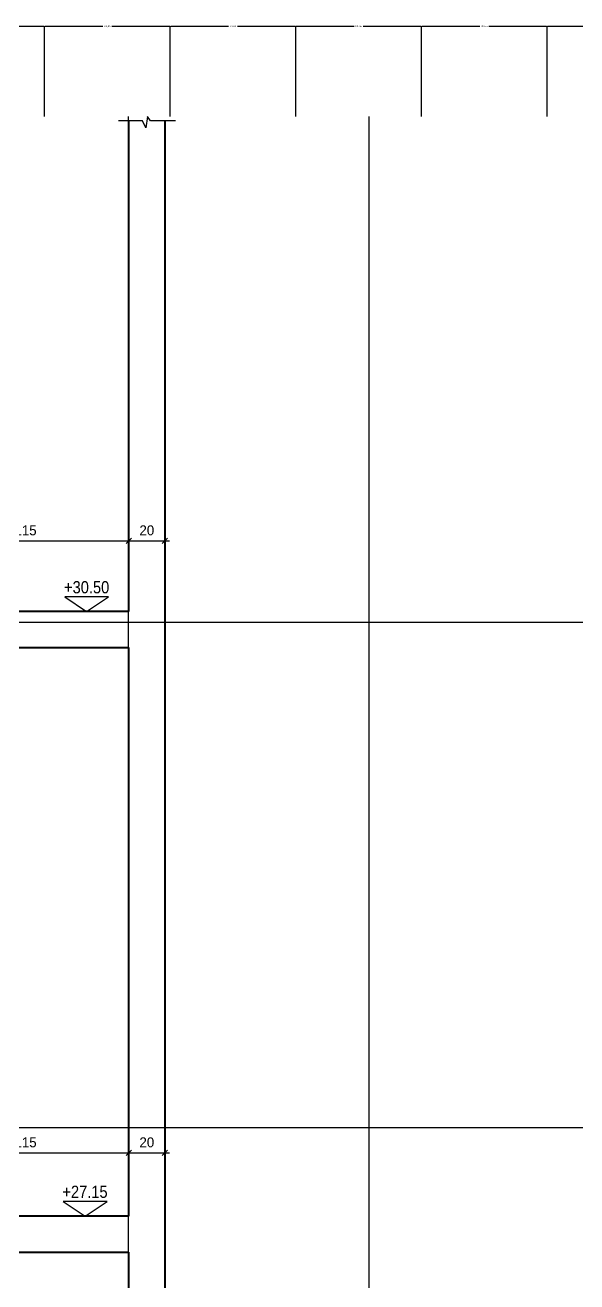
# Model space of a CAD drawing. Header units: inches. Extents: x -5298 to 11252, y 8210 to 22495.
# Drawn here: x 8053 to 8359, y 17590 to 18287 of the extents above; entities that cross this region are included whole.
import ezdxf
from ezdxf.enums import TextEntityAlignment as Align

# ---------------------------------------------------------------- set-up
doc = ezdxf.new("R2010")
doc.units = ezdxf.units.IN
doc.header["$LTSCALE"] = 55
doc.header["$MEASUREMENT"] = 0
doc.layers.get('Defpoints').update_dxf_attribs({"color": 40})
for name, color, linetype in [('BEAM', 3, 'Continuous'), ('break', 1, 'Continuous'), ('dim', 2, 'Continuous'), ('otm-text', 1, 'Continuous'), ('P-lines', 3, 'Continuous')]:
    doc.layers.add(name, color=color, linetype=linetype)
doc.layers.add('W-Conc', color=3, linetype='Continuous', lineweight=40)
doc.styles.add('danmm', font='danmm.shx', dxfattribs={"width": 0.9})
doc.styles.add('HEBTXT', font='hebtxt-weld.shx')
doc.styles.add('ROMANS', font='romans')
doc.styles.get("Standard").update_dxf_attribs({"font": 'arial.ttf'})
doc.dimstyles.new('25', dxfattribs={"dimtxt": 5.5, "dimasz": 3, "dimexe": 3, "dimexo": 6, "dimgap": 3, "dimtad": 1, "dimdec": 0, "dimrnd": 0.5, "dimtxsty": 'HEBTXT', "dimblk1": 'OBLIQUE', "dimblk2": 'OBLIQUE', "dimsah": 1, "dimcen": 1, "dimdle": 2.5, "dimclre": 9, "dimclrt": 3, "dimazin": 3, "dimtfac": 1, "dimtdec": 0, "dimtix": 1, "dimtmove": 2, "dimatfit": 3, "dimldrblk": 'OBLIQUE'})
doc.dimstyles.get("Standard").update_dxf_attribs({"dimtxt": 2.5, "dimasz": 2.5, "dimexe": 1.25, "dimexo": 0.625, "dimtad": 1, "dimtxsty": 'Standard', "dimcen": 2.5, "dimazin": 3, "dimtfac": 1, "dimtmove": 0, "dimatfit": 3})

# ---------------------------------------------------------------- blocks, each defined once
blk = doc.blocks.new('MF1')
blk.add_lwpolyline([(30, 20), (0, 0), (-30, 20)], close=True)
at = {"style": 'ROMANS'}
blk.add_attdef('0', text='', height=6, dxfattribs=at).set_placement((0, 25), align=Align.CENTER)
blk = doc.blocks.new('_OBLIQUE')
at = {"color": 0, "linetype": 'ByBlock'}
blk.add_line((-0.5, -0.5), (0.5, 0.5), dxfattribs=at)
blk = doc.blocks.new('*D1423')
at = {"layer": 'Defpoints', "color": 0, "linetype": 'Continuous', "ltscale": 5, "transparency": 16777216}
for p in [(8110.68, 17661.79), (7996.18, 17642.72, -0.15), (8110.68, 17642.72, 0.1)]:
    blk.add_point(p, dxfattribs=at)
at = {"layer": 'dim', "color": 0, "linetype": 'Continuous', "lineweight": -2, "ltscale": 5, "transparency": 16777216}
blk.add_line((7993.68, 17661.79), (8113.18, 17661.79), dxfattribs=at)
at = {"layer": 'dim', "color": 9, "linetype": 'Continuous', "lineweight": -2, "ltscale": 5, "transparency": 16777216}
for p, q in [((7996.18, 17648.72), (7996.18, 17664.79)), ((8110.68, 17648.72), (8110.68, 17664.79))]:
    blk.add_line(p, q, dxfattribs=at)
at = {"layer": 'dim', "color": 0, "linetype": 'Continuous', "lineweight": -2, "ltscale": 5, "transparency": 16777216, "xscale": 3, "yscale": 3, "zscale": 3, "rotation": 180}
blk.add_blockref('_OBLIQUE', (7996.18, 17661.79), dxfattribs=at)
at = {"layer": 'dim', "color": 0, "linetype": 'Continuous', "lineweight": -2, "ltscale": 5, "transparency": 16777216, "xscale": 3, "yscale": 3, "zscale": 3}
blk.add_blockref('_OBLIQUE', (8110.68, 17661.79), dxfattribs=at)
at = {"layer": 'dim', "color": 3, "linetype": 'Continuous', "ltscale": 5, "transparency": 16777216, "insert": (8053.43, 17667.54), "char_height": 5.5, "attachment_point": 5, "style": 'HEBTXT'}
blk.add_mtext('\\A1;115', dxfattribs=at)
blk = doc.blocks.new('*D1424')
at = {"layer": 'Defpoints', "color": 0, "linetype": 'Continuous', "ltscale": 5, "transparency": 16777216}
for p in [(8130.68, 17661.79), (8130.68, 17654.13, 0.24), (8110.68, 17642.72, 0.1)]:
    blk.add_point(p, dxfattribs=at)
at = {"layer": 'dim', "color": 0, "linetype": 'Continuous', "lineweight": -2, "ltscale": 5, "transparency": 16777216}
blk.add_line((8108.18, 17661.79), (8133.18, 17661.79), dxfattribs=at)
at = {"layer": 'dim', "color": 9, "linetype": 'Continuous', "lineweight": -2, "ltscale": 5, "transparency": 16777216}
for p, q in [((8110.68, 17648.72), (8110.68, 17664.79)), ((8130.68, 17660.13), (8130.68, 17664.79))]:
    blk.add_line(p, q, dxfattribs=at)
at = {"layer": 'dim', "color": 0, "linetype": 'Continuous', "lineweight": -2, "ltscale": 5, "transparency": 16777216, "xscale": 3, "yscale": 3, "zscale": 3, "rotation": 180}
blk.add_blockref('_OBLIQUE', (8110.68, 17661.79), dxfattribs=at)
at = {"layer": 'dim', "color": 0, "linetype": 'Continuous', "lineweight": -2, "ltscale": 5, "transparency": 16777216, "xscale": 3, "yscale": 3, "zscale": 3}
blk.add_blockref('_OBLIQUE', (8130.68, 17661.79), dxfattribs=at)
at = {"layer": 'dim', "color": 3, "linetype": 'Continuous', "ltscale": 5, "transparency": 16777216, "insert": (8120.68, 17667.54), "char_height": 5.5, "attachment_point": 5, "style": 'HEBTXT'}
blk.add_mtext('\\A1;20', dxfattribs=at)
blk = doc.blocks.new('*D1428')
at = {"layer": 'Defpoints', "color": 0, "linetype": 'Continuous', "ltscale": 5, "transparency": 16777216}
for p in [(8110.68, 18000.94), (7996.15, 17979.22, -0.16), (8110.68, 17979.22, 0.06)]:
    blk.add_point(p, dxfattribs=at)
at = {"layer": 'dim', "color": 9, "linetype": 'Continuous', "lineweight": -2, "ltscale": 5, "transparency": 16777216}
for p, q in [((7996.15, 17985.22), (7996.15, 18003.94)), ((8110.68, 17985.22), (8110.68, 18003.94))]:
    blk.add_line(p, q, dxfattribs=at)
at = {"layer": 'dim', "color": 0, "linetype": 'Continuous', "lineweight": -2, "ltscale": 5, "transparency": 16777216}
blk.add_line((7993.65, 18000.94), (8113.18, 18000.94), dxfattribs=at)
at = {"layer": 'dim', "color": 0, "linetype": 'Continuous', "lineweight": -2, "ltscale": 5, "transparency": 16777216, "xscale": 3, "yscale": 3, "zscale": 3, "rotation": 180}
blk.add_blockref('_OBLIQUE', (7996.15, 18000.94), dxfattribs=at)
at = {"layer": 'dim', "color": 0, "linetype": 'Continuous', "lineweight": -2, "ltscale": 5, "transparency": 16777216, "xscale": 3, "yscale": 3, "zscale": 3}
blk.add_blockref('_OBLIQUE', (8110.68, 18000.94), dxfattribs=at)
at = {"layer": 'dim', "color": 3, "linetype": 'Continuous', "ltscale": 5, "transparency": 16777216, "insert": (8053.42, 18006.69), "char_height": 5.5, "attachment_point": 5, "style": 'HEBTXT'}
blk.add_mtext('\\A1;115', dxfattribs=at)
blk = doc.blocks.new('*D1429')
at = {"layer": 'Defpoints', "color": 0, "linetype": 'Continuous', "ltscale": 5, "transparency": 16777216}
for p in [(8130.68, 18000.94), (8130.68, 17993.94, 0.22), (8110.68, 17979.22, 0.06)]:
    blk.add_point(p, dxfattribs=at)
at = {"layer": 'dim', "color": 9, "linetype": 'Continuous', "lineweight": -2, "ltscale": 5, "transparency": 16777216}
for p, q in [((8110.68, 17985.22), (8110.68, 18003.94)), ((8130.68, 17999.94), (8130.68, 18003.94))]:
    blk.add_line(p, q, dxfattribs=at)
at = {"layer": 'dim', "color": 0, "linetype": 'Continuous', "lineweight": -2, "ltscale": 5, "transparency": 16777216}
blk.add_line((8108.18, 18000.94), (8133.18, 18000.94), dxfattribs=at)
at = {"layer": 'dim', "color": 0, "linetype": 'Continuous', "lineweight": -2, "ltscale": 5, "transparency": 16777216, "xscale": 3, "yscale": 3, "zscale": 3, "rotation": 180}
blk.add_blockref('_OBLIQUE', (8110.68, 18000.94), dxfattribs=at)
at = {"layer": 'dim', "color": 0, "linetype": 'Continuous', "lineweight": -2, "ltscale": 5, "transparency": 16777216, "xscale": 3, "yscale": 3, "zscale": 3}
blk.add_blockref('_OBLIQUE', (8130.68, 18000.94), dxfattribs=at)
at = {"layer": 'dim', "color": 3, "linetype": 'Continuous', "ltscale": 5, "transparency": 16777216, "insert": (8120.68, 18006.69), "char_height": 5.5, "attachment_point": 5, "style": 'HEBTXT'}
blk.add_mtext('\\A1;20', dxfattribs=at)
blk = doc.blocks.new('_CLOSEDFILLED')
at = {"color": 0, "linetype": 'BYBLOCK'}
blk.add_solid([(-1, 0.2), (0, 0), (-1, -0.2)], dxfattribs=at)
blk = doc.blocks.new('*D53')
at = {"color": 2}
for p, q in [((7994.37, 18236.02), (7994.37, 18286.02)), ((7994.62, 18286.02), (8026.69, 18286.02)), ((8031.69, 18286.02), (8063.77, 18286.02)), ((8064.02, 18236.02), (8064.02, 18286.02))]:
    blk.add_line(p, q, dxfattribs=at)
at = {"layer": 'Defpoints'}
for p in [(7994.37, 18286.02), (7994.37, 18236.02), (8064.02, 18236.02)]:
    blk.add_point(p, dxfattribs=at)
at = {"layer": 'dim', "color": 2, "xscale": 0.25, "yscale": 0.25, "rotation": 180}
blk.add_blockref('_CLOSEDFILLED', (7994.37, 18286.02), dxfattribs=at)
at = {"layer": 'dim', "color": 2, "xscale": 0.25, "yscale": 0.25}
blk.add_blockref('_CLOSEDFILLED', (8064.02, 18286.02), dxfattribs=at)
at = {"layer": 'dim', "color": 0, "insert": (8029.19, 18286.02), "char_height": 1, "attachment_point": 5}
blk.add_mtext('69,65', dxfattribs=at)
blk = doc.blocks.new('*D54')
at = {"color": 2}
for p, q in [((8064.02, 18236.02), (8064.02, 18286.02)), ((8064.27, 18286.02), (8096.34, 18286.02)), ((8101.34, 18286.02), (8133.42, 18286.02)), ((8133.67, 18236.02), (8133.67, 18286.02))]:
    blk.add_line(p, q, dxfattribs=at)
at = {"layer": 'Defpoints'}
for p in [(8064.02, 18286.02), (8064.02, 18236.02), (8133.67, 18236.02)]:
    blk.add_point(p, dxfattribs=at)
at = {"layer": 'dim', "color": 2, "xscale": 0.25, "yscale": 0.25, "rotation": 180}
blk.add_blockref('_CLOSEDFILLED', (8064.02, 18286.02), dxfattribs=at)
at = {"layer": 'dim', "color": 2, "xscale": 0.25, "yscale": 0.25}
blk.add_blockref('_CLOSEDFILLED', (8133.67, 18286.02), dxfattribs=at)
at = {"layer": 'dim', "color": 0, "insert": (8098.84, 18286.02), "char_height": 1, "attachment_point": 5}
blk.add_mtext('69,65', dxfattribs=at)
blk = doc.blocks.new('*D55')
at = {"color": 2}
for p, q in [((8133.67, 18236.02), (8133.67, 18286.02)), ((8133.92, 18286.02), (8165.99, 18286.02)), ((8170.99, 18286.02), (8203.07, 18286.02)), ((8203.32, 18236.02), (8203.32, 18286.02))]:
    blk.add_line(p, q, dxfattribs=at)
at = {"layer": 'Defpoints'}
for p in [(8133.67, 18286.02), (8133.67, 18236.02), (8203.32, 18236.02)]:
    blk.add_point(p, dxfattribs=at)
at = {"layer": 'dim', "color": 2, "xscale": 0.25, "yscale": 0.25, "rotation": 180}
blk.add_blockref('_CLOSEDFILLED', (8133.67, 18286.02), dxfattribs=at)
at = {"layer": 'dim', "color": 2, "xscale": 0.25, "yscale": 0.25}
blk.add_blockref('_CLOSEDFILLED', (8203.32, 18286.02), dxfattribs=at)
at = {"layer": 'dim', "color": 0, "insert": (8168.49, 18286.02), "char_height": 1, "attachment_point": 5}
blk.add_mtext('69,65', dxfattribs=at)
blk = doc.blocks.new('*D56')
at = {"color": 2}
for p, q in [((8203.32, 18236.02), (8203.32, 18286.02)), ((8203.57, 18286.02), (8235.64, 18286.02)), ((8240.64, 18286.02), (8272.71, 18286.02)), ((8272.96, 18236.02), (8272.96, 18286.02))]:
    blk.add_line(p, q, dxfattribs=at)
at = {"layer": 'Defpoints'}
for p in [(8203.32, 18286.02), (8203.32, 18236.02), (8272.96, 18236.02)]:
    blk.add_point(p, dxfattribs=at)
at = {"layer": 'dim', "color": 2, "xscale": 0.25, "yscale": 0.25, "rotation": 180}
blk.add_blockref('_CLOSEDFILLED', (8203.32, 18286.02), dxfattribs=at)
at = {"layer": 'dim', "color": 2, "xscale": 0.25, "yscale": 0.25}
blk.add_blockref('_CLOSEDFILLED', (8272.96, 18286.02), dxfattribs=at)
at = {"layer": 'dim', "color": 0, "insert": (8238.14, 18286.02), "char_height": 1, "attachment_point": 5}
blk.add_mtext('69,65', dxfattribs=at)
blk = doc.blocks.new('*D57')
at = {"color": 2}
for p, q in [((8272.96, 18236.02), (8272.96, 18286.02)), ((8273.21, 18286.02), (8305.29, 18286.02)), ((8310.29, 18286.02), (8342.36, 18286.02)), ((8342.61, 18236.02), (8342.61, 18286.02))]:
    blk.add_line(p, q, dxfattribs=at)
at = {"layer": 'Defpoints'}
for p in [(8272.96, 18286.02), (8272.96, 18236.02), (8342.61, 18236.02)]:
    blk.add_point(p, dxfattribs=at)
at = {"layer": 'dim', "color": 2, "xscale": 0.25, "yscale": 0.25, "rotation": 180}
blk.add_blockref('_CLOSEDFILLED', (8272.96, 18286.02), dxfattribs=at)
at = {"layer": 'dim', "color": 2, "xscale": 0.25, "yscale": 0.25}
blk.add_blockref('_CLOSEDFILLED', (8342.61, 18286.02), dxfattribs=at)
at = {"layer": 'dim', "color": 0, "insert": (8307.79, 18286.02), "char_height": 1, "attachment_point": 5}
blk.add_mtext('69,65', dxfattribs=at)
blk = doc.blocks.new('*D58')
at = {"color": 2}
for p, q in [((8342.61, 18236.02), (8342.61, 18286.02)), ((8342.86, 18286.02), (8374.94, 18286.02)), ((8379.94, 18286.02), (8412.01, 18286.02)), ((8412.26, 18236.02), (8412.26, 18286.02))]:
    blk.add_line(p, q, dxfattribs=at)
at = {"layer": 'Defpoints'}
for p in [(8342.61, 18286.02), (8342.61, 18236.02), (8412.26, 18236.02)]:
    blk.add_point(p, dxfattribs=at)
at = {"layer": 'dim', "color": 2, "xscale": 0.25, "yscale": 0.25, "rotation": 180}
blk.add_blockref('_CLOSEDFILLED', (8342.61, 18286.02), dxfattribs=at)
at = {"layer": 'dim', "color": 2, "xscale": 0.25, "yscale": 0.25}
blk.add_blockref('_CLOSEDFILLED', (8412.26, 18286.02), dxfattribs=at)
at = {"layer": 'dim', "color": 0, "insert": (8377.44, 18286.02), "char_height": 1, "attachment_point": 5}
blk.add_mtext('69,65', dxfattribs=at)

msp = doc.modelspace()

# ---------------------------------------------------------------- linework, layer by layer
at = {"layer": 'BEAM', "color": 5}
for p, q in [((8110.451, 11513.244), (8110.451, 18236.017)), ((8243.945, 11513.244), (8243.945, 18236.017)), ((7576.475, 17955.902), (10780.328, 17955.902)), ((7576.475, 17675.786), (10780.328, 17675.786))]:
    msp.add_line(p, q, dxfattribs=at)
at = {"layer": 'break', "elevation": -0.25}
msp.add_lwpolyline([(8136.501, 18233.565), (8122.729, 18233.565), (8121.131, 18236.017), (8120.061, 18229.671), (8118.345, 18233.565), (8104.938, 18233.565)], dxfattribs=at)
at = {"layer": 'W-Conc', "ltscale": 5}
for p, q in [((8110.685, 17961.72, -0.389), (8110.685, 18233.565, -0.419)), ((8130.684, 18233.565, -0.25), (8130.683, 16918.416, -0.163)), ((8110.685, 17626.718, -0.353), (8110.685, 17941.72, -0.387)), ((8110.685, 17316.721, -0.319), (8110.685, 17606.718, -0.35))]:
    msp.add_line(p, q, dxfattribs=at)
for points, elevation in [([(8110.685, 17961.72), (7996.151, 17961.72), (7996.151, 17979.22), (7968.185, 17979.22), (7968.185, 17996.72), (7940.219, 17996.72), (7940.219, 18014.22), (7912.216, 18014.22), (7912.216, 18031.72), (7884.215, 18031.72), (7884.215, 18049.22), (7856.183, 18049.22), (7856.183, 18066.72), (7828.181, 18066.72), (7828.181, 18084.22), (7800.179, 18084.22), (7800.179, 18101.72), (7772.147, 18101.72), (7772.147, 18119.22), (7744.183, 18119.22), (7744.183, 18136.72), (7716.183, 18136.72), (7716.179, 18126.721), (7620.685, 18126.721)], -0.608), ([(7620.685, 18106.721), (7724.556, 18106.721), (7988.679, 17941.72), (8110.688, 17941.72)], -0.64), ([(8110.685, 17626.718), (7996.184, 17626.718), (7996.184, 17642.718), (7967.184, 17642.718), (7967.184, 17658.718), (7938.184, 17658.718), (7938.184, 17674.718), (7909.184, 17674.718), (7909.184, 17690.717), (7880.184, 17690.717), (7880.184, 17706.717), (7851.184, 17706.717), (7851.184, 17722.717), (7822.184, 17722.717), (7822.184, 17738.717), (7793.184, 17738.717), (7793.184, 17754.717), (7764.184, 17754.717), (7764.184, 17770.717), (7735.184, 17770.717), (7735.184, 17786.717), (7706.184, 17786.717), (7706.184, 17776.721), (7620.685, 17776.721)], -0.603), ([(7620.682, 17756.721), (7718.204, 17756.721), (7988.675, 17606.718), (8110.685, 17606.718)], -0.603)]:
    msp.add_lwpolyline(points, dxfattribs=dict(at, elevation=elevation))

# ---------------------------------------------------------------- block references
at = {"layer": 'P-lines', "color": 3}
ref = msp.add_blockref('MF1', (8087.312, 17961.645, -0.608), dxfattribs=dict(at, xscale=-0.4065600000089035, yscale=0.4065600000089035, zscale=0.4065600000089035))
ref.add_attrib('-3.25', '+30.50', dxfattribs={"layer": 'otm-text', "height": 6.75, "style": 'danmm', "width": 0.9}).set_placement((8087.312, 17971.809, -0.608), align=Align.CENTER)
ref = msp.add_blockref('MF1', (8086.395, 17626.643, -0.603), dxfattribs=dict(at, xscale=-0.4065600000089035, yscale=0.4065600000089035, zscale=0.4065600000089035))
ref.add_attrib('-3.25', '+27.15', dxfattribs={"layer": 'otm-text', "height": 6.75, "style": 'danmm', "width": 0.9}).set_placement((8086.395, 17636.807, -0.603), align=Align.CENTER)

# ---------------------------------------------------------------- dimensions: what is measured, and where the dimension line sits
at = {"layer": 'dim', "color": 2}
for base, p1, p2, picture, middle in [((7994.369, 18286.017), (7994.369, 18236.017), (8064.018, 18236.017), '*D53', (8029.194, 18286.017)), ((8064.018, 18286.017), (8064.018, 18236.017), (8133.667, 18236.017), '*D54', (8098.843, 18286.017)), ((8133.667, 18286.017), (8133.667, 18236.017), (8203.316, 18236.017), '*D55', (8168.491, 18286.017)), ((8203.316, 18286.017), (8203.316, 18236.017), (8272.965, 18236.017), '*D56', (8238.14, 18286.017)), ((8272.965, 18286.017), (8272.965, 18236.017), (8342.614, 18236.017), '*D57', (8307.789, 18286.017)), ((8342.614, 18286.017), (8342.614, 18236.017), (8412.263, 18236.017), '*D58', (8377.438, 18286.017))]:
    dim = msp.add_linear_dim(base=base, p1=p1, p2=p2, dimstyle='Standard', dxfattribs=at)
    dim.commit()
    dim.dimension.update_dxf_attribs({"geometry": picture, "text_midpoint": middle})
at = {"layer": 'dim', "linetype": 'Continuous', "ltscale": 5}
for base, p1, p2, picture, middle in [((8110.685, 18000.938, -0.451), (7996.151, 17979.22, -0.608), (8110.685, 17979.22, -0.391), '*D1428', (8053.418, 18006.688, -0.451)), ((8130.684, 18000.938, -0.451), (8110.685, 17979.22, -0.391), (8130.684, 17993.938, -0.234), '*D1429', (8120.684, 18006.688, -0.451)), ((8110.685, 17661.791, -0.451), (7996.184, 17642.718, -0.603), (8110.685, 17642.718, -0.354), '*D1423', (8053.434, 17667.541, -0.451)), ((8130.684, 17661.791, -0.451), (8110.685, 17642.718, -0.354), (8130.684, 17654.127, -0.211), '*D1424', (8120.684, 17667.541, -0.451))]:
    dim = msp.add_linear_dim(base=base, p1=p1, p2=p2, dimstyle='25', dxfattribs=at)
    dim.commit()
    dim.dimension.update_dxf_attribs({"geometry": picture, "text_midpoint": middle})

doc.saveas('drawing.dxf')
